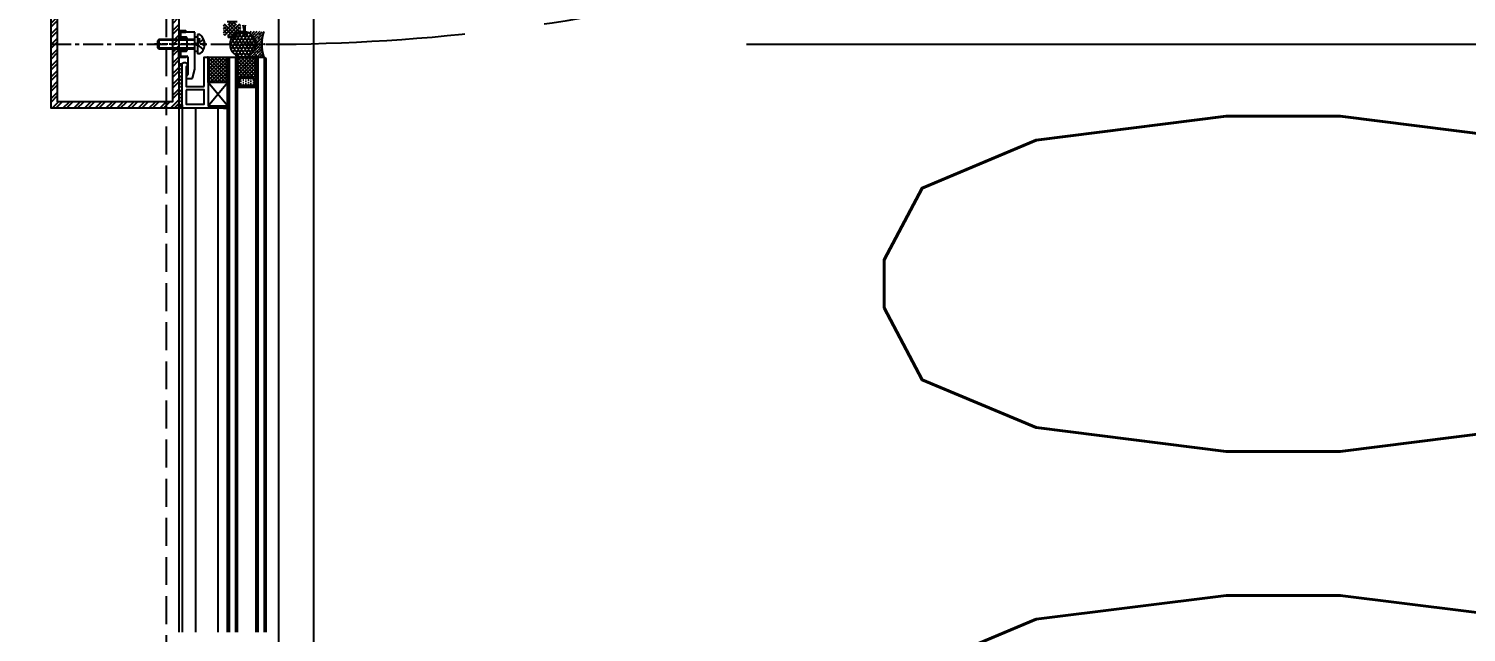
# Model space of a CAD drawing. Extents: x 220580 to 2027826, y -309201 to 71987.
# Drawn here: x 1041956 to 1042856, y -177145 to -176767 of the extents above; entities that cross this region are included whole.
import ezdxf
from ezdxf.enums import TextEntityAlignment as Align

# ---------------------------------------------------------------- set-up
doc = ezdxf.new("R2010")
doc.units = 0
for name, pattern in [('AUSGEZOGEN', [0]), ('CENTER', [2, 1.25, -0.25, 0.25, -0.25]), ('DASHED', [0.75, 0.5, -0.25]), ('ZN-CENTER', [2, 1.25, -0.25, 0.25, -0.25]), ('ZN-DASH', [0.35, 0.25, -0.1])]:
    doc.linetypes.add(name, pattern=pattern)
for name, color, linetype in [('!ZN1-填充-8', 8, 'Continuous'), ('!ZN1-标注-173', 173, 'Continuous'), ('!ZN3-玻璃幕墙-4', 4, 'Continuous'), ('!ZN4-辅助材料-1', 1, 'Continuous'), ('!ZN4-配件-11', 11, 'Continuous'), ('!ZN5-钢材投影-40', 40, 'Continuous'), ('!ZN5-铝材投影-112', 112, 'Continuous'), ('!ZN5-铝材断面-6', 6, 'Continuous'), ('!ZN6-虚线-8', 8, 'ZN-DASH'), ('2钢材断面', 2, 'Continuous'), ('4玻璃幕墙', 4, 'Continuous'), ('A_Hatch', 8, 'Continuous'), ('DIM', 173, 'Continuous'), ('ZX', 240, 'CENTER'), ('型材截面颜色', 253, 'Continuous')]:
    doc.layers.add(name, color=color, linetype=linetype)
for name, color, linetype, lineweight in [('0CABR-填充', 8, 'Continuous', 5), ('0CABR-密封材料、垫片', 195, 'Continuous', 9), ('0填充', 8, 'Continuous', 13)]:
    doc.layers.add(name, color=color, linetype=linetype, lineweight=lineweight)
doc.styles.add('DHTEXT-1', font='ROMANS.shx', dxfattribs={"width": 0.7, "bigfont": 'CHINESE.shx'})
doc.dimstyles.new('ZN200', dxfattribs={"dimscale": 200, "dimtxt": 2.5, "dimasz": 1.5, "dimexe": 1, "dimexo": 2, "dimgap": 0.9, "dimtad": 1, "dimdec": 0, "dimdsep": 46, "dimtxsty": 'DHTEXT-1', "dimblk": 'ARCHTICK', "dimcen": 2.5, "dimclrd": 173, "dimclre": 173, "dimclrt": 7, "dimazin": 2, "dimtfac": 1, "dimtdec": 0, "dimtix": 1, "dimtmove": 2, "dimatfit": 3, "dimfxl": 0, "dimtolj": 1, "dimtzin": 0, "dimarcsym": 0})

# ---------------------------------------------------------------- blocks, each defined once
blk = doc.blocks.new('*U390')
at = {"layer": '!ZN3-玻璃幕墙-4', "color": 7, "linetype": 'ZN-DASH', "ltscale": 500}
blk.add_lwpolyline([(0, 0, 0.06325422392991736), (300, 38.10499613777574), (0, 1199.999999999998)], format="xyb", dxfattribs=at)
blk = doc.blocks.new('20250822090122')
at = {"layer": 'A_Hatch'}
h = blk.add_hatch(dxfattribs=at)
h.set_pattern_fill('ANSI32', color=256)
h.set_pattern_definition([(45, (-80, -40), (-3.367596045400933, 3.367596045400933), []), (45, (-77.75493500000448, -40), (-3.367596045400933, 3.367596045400933), [])])
h.paths.add_polyline_path([(0, 40), (-80, 40), (-80, -40), (0, -40)])
h.paths.add_polyline_path([(-4, 36), (-4, -36), (-76, -36), (-76, 36)], flags=16)
at = {"layer": '2钢材断面'}
for points in [[(-80, 40), (0, 40), (0, -40), (-80, -40)], [(-76, 36), (-4, 36), (-4, -36), (-76, -36)]]:
    blk.add_lwpolyline(points, close=True, dxfattribs=at)
blk = doc.blocks.new('*U1816')
at = {"layer": '!ZN1-填充-8'}
h = blk.add_hatch(dxfattribs=at)
h.set_pattern_fill('ANSI37', color=256, scale=0.5, style=0)
h.set_pattern_definition([(45, (6, -8.881784197001252e-16), (-1.122532015133644, 1.122532015133644), []), (135, (6, -8.881784197001252e-16), (-1.122532015133644, -1.122532015133644), [])])
h.paths.add_polyline_path([(1.029468876367901e-06, 5.00000102652325), (1.029468876367901e-06, 19.0000010265237), (1.000001029469331, 18.00000102652325), (14.00000102946797, 18.00000102652325), (14.00000102946797, 17.75000102652325), (12.00000102946797, 15.75000102652325), (12.00000102946797, 8.250001026523705), (14.00000102946797, 6.250001026523704), (14.00000102946797, 6.000001026523704), (1.000001029469331, 6.000001026523704)])
h = blk.add_hatch(dxfattribs=at)
h.set_pattern_fill('DOTS', color=8, angle=-1.272221872585407e-14, style=0)
h.set_pattern_definition([(0, (6, -8.881784197001252e-16), (0.7937500000000003, 1.5875), [0, -1.5875])])
h.paths.add_polyline_path([(13.00000246392847, 15.33578673215879), (13.00000246392847, 8.664213388665985), (14.4142185169444, 7.24999733565005), (17.80000246392865, 7.24999733565005), (17.80000246392865, 16.74999733565005), (14.41421306741995, 16.74999733565005)])
for points in [[(18.75000205893684, 17.99999999999977), (14.00000205893684, 17.99999999999977), (14.00000205893684, 17.74999999999977), (18.75000205893684, 17.74999999999977)], [(18.75000205893684, 6.249999999999772), (14.00000205893684, 6.249999999999772), (14.00000205893684, 5.999999999999772), (18.75000205893684, 5.999999999999772)]]:
    blk.add_hatch(color=256, dxfattribs=at).paths.add_polyline_path(points)
for p, q in [((1.029468876367901e-06, 19.00000102946865), (360.0852172122027, 19.00000102947851)), ((2.058937752735802e-06, 22.99999999999977), (360.0852182416716, 23.00000000000965)), ((1.029468876367901e-06, 4.999999091356357), (360.0852172122027, 4.999999091366227)), ((2.058937752735801e-06, 1.000000120825234), (360.0852182416716, 1.000000120835105))]:
    blk.add_line(p, q, dxfattribs=at)
at = {"layer": '!ZN3-玻璃幕墙-4'}
for points in [[(360.0852182416716, 24.00000000000965), (1.000002058937753, 23.99999999999977), (2.058937752735802e-06, 22.99999999999977), (2.058937752735801e-06, 18.99999999999977), (1.000002058937753, 17.99999999999977), (360.0852182416716, 18.00000000000964)], [(360.085218241672, 6.000000000009642), (1.000002058937298, 5.999999999999772), (2.058936843241099e-06, 4.999999999999772), (2.058935933746397e-06, 0.9999999999997726), (1.000002058935479, 0), (360.085218241672, 1.146234587067292e-11)]]:
    blk.add_lwpolyline(points, dxfattribs=at)
at = {"layer": '!ZN4-辅助材料-1'}
for points in [[(1.029468876367901e-06, 5.00000102652325), (1.029468876367901e-06, 19.0000010265237), (1.000001029469331, 18.00000102652325), (14.00000102946797, 18.00000102652325), (14.00000102946797, 17.75000102652325), (12.00000102946797, 15.75000102652325), (12.00000102946797, 8.250001026523705), (12.00000102946797, 8.250001026523705), (14.00000102946797, 6.250001026523704), (14.00000102946797, 6.000001026523704), (1.000001029469331, 6.000001026523704), (1.029468876367901e-06, 5.00000102652325)], [(12.00000205893639, 15.74999993958727), (12.00000205893639, 8.250000060412503), (14.00000205893639, 6.250000060412503), (19.00000205893639, 6.250000060412503), (19.00000205893639, 17.7500000604125), (14.00000205893639, 17.7500000604125)], [(13.00000246392847, 15.33578673215879), (13.00000246392847, 8.664213388665985), (14.4142185169444, 7.24999733565005), (17.80000246392865, 7.24999733565005), (17.80000246392865, 16.74999733565005), (14.41421306741995, 16.74999733565005)], [(18.75000205893684, 17.99999999999977), (14.00000205893684, 17.99999999999977), (14.00000205893684, 17.74999999999977), (18.75000205893684, 17.74999999999977)], [(18.75000205893684, 6.249999999999772), (14.00000205893684, 6.249999999999772), (14.00000205893684, 5.999999999999772), (18.75000205893684, 5.999999999999772)]]:
    blk.add_lwpolyline(points, close=True, dxfattribs=at)
blk.add_lwpolyline([(18.40000141310247, 17.74999853286067), (18.40000141310247, 17.65000006041236), (14.04142182915984, 17.65000006041236), (12.09999785437094, 15.70857608562369), (12.09999785437094, 8.291423709387573), (14.04142303089793, 6.349998532860581), (18.40000205893648, 6.349998532860581), (18.40000205893648, 6.250000060412503), (18.40000205893648, 6.349998532860581)], dxfattribs=at)
at = {"layer": 'Defpoints', "color": 250}
for p in [(2.058935478999048e-06, 24.00000205304695), (1.029468876367901e-06, 17.99999999999977), (1.029468876367901e-06, 5.999999999999772), (2.058935478999047e-06, 0), (12.00000205893639, 6.000001026523704)]:
    blk.add_point(p, dxfattribs=at)
blk = doc.blocks.new('*U610')
at = {"color": 0, "linetype": 'ZN-CENTER', "ltscale": 3}
blk.add_line((-7.149760062439595, 2.968965134506063e-13), (25.2002399375604, 2.456684181638768e-12), dxfattribs=at)
at = {"linetype": 'ByBlock', "ltscale": 10}
for p, q in [((-6.199760062438145, 0.5999999999958163), (-4.999760062433779, 0.5999999999976353)), ((-5.512308570388996, 3.264313849224891), (-1.5997600624396, 0.2324707128979036)), ((-4.999760062433779, 0.5999999999976353), (-4.999760062433779, -0.5999999999994543)), ((-3.099760062443238, 5.999999999999091), (-1.5997600624396, 5.999999999999091)), ((-2.359507198434585, 0.8212005739923881), (-2.359507198434585, -0.8212005739890408)), ((-1.5997600624396, -5.999999999999091), (-1.5997600624396, 5.999999999999091)), ((-1.5997600624396, -4.620044984873882), (-1.5997600624396, 4.620044984872013)), ((-1.5997600624396, 4.620044984872013), (0, 4.620044984872013)), ((0, -9.343636975245317e-13), (-1.5997600624396, 0.5822434348437788)), ((0, 4.620044984872013), (0, -4.620044984873882)), ((2.220446049250313e-16, 3.000000000002645), (22.5002399375644, 3.000000000000339)), ((2.220446049250313e-16, 2.55000000000389), (22.95023993756877, 2.549999999997793)), ((22.50023993756076, -2.999999999986928), (22.50023993755713, 3.000000000014891)), ((22.50023993755713, 3.000000000014891), (23.40023993755858, 2.100000000013436)), ((23.40023993756222, -2.100000000009119), (23.40023993755858, 2.100000000013436)), ((-4.999760062433779, -0.5999999999994543), (-6.200041946336569, -0.6000000000067303)), ((-5.512308570388996, -3.264313849219434), (-1.5997600624396, -0.2324707128950645)), ((-3.0997600624396, -5.999999999999091), (-1.5997600624396, -5.999999999999091)), ((-0.0001236077368957922, -0.834518847842471), (-1.599883670176496, -0.2522754129977578)), ((0, -4.620044984873882), (-1.5997600624396, -4.620044984873882)), ((0, -2.549999999996544), (22.95023993757604, -2.549999999997114)), ((2.220446049250313e-16, -2.999999999997355), (22.50023993756804, -2.999999999999661)), ((22.50023993755713, -3.000000000014213), (23.40023993755858, -2.100000000012757))]:
    blk.add_line(p, q, dxfattribs=at)
for centre, radius, start, end in [((0.6289204536260513, 0.2696463704114649), 6.836666666661672, 123.0516276806388, 177.2303399897559), ((0.6289204536260513, -0.2696463704151029), 6.836666666662514, 182.7696600102441, 236.9483723193611)]:
    blk.add_arc(centre, radius, start, end, dxfattribs=at)
at = {"layer": 'Defpoints', "color": 0, "ltscale": 10, "style": 'DHTEXT-1', "width": 0.7}
blk.add_text('M6', height=1, rotation=90, dxfattribs=at).set_placement((-2.254738332375523, -2.651439335049475), align=Align.CENTER)
blk = doc.blocks.new('16胶缝')
at = {"layer": '!ZN1-填充-8', "ltscale": 0.1}
h = blk.add_hatch(dxfattribs=at)
h.set_pattern_fill('HONEY', color=256, scale=10, style=0)
h.set_pattern_definition([(4.818975183877585e-15, (-19679.56000236233, -11324.37131966545), (1.875, 1.08253175), [1.25, -2.5]), (120, (-19679.56000236233, -11324.37131966545), (-1.874999995903225, 1.082531757095823), [1.249999999999998, -2.499999999999997]), (60.00000000000003, (-19679.56000236233, -11324.37131966545), (4.096775418904741e-09, 2.165063507095822), [-2.499999999999998, 1.249999999999999])])
edge = h.paths.add_edge_path()
edge.add_ellipse((8.000000000182808, 13.40127735032729), major_axis=(-1.852811262691897e-12, -8.148750109612592), ratio=0.9817456533069091, start_angle=0, end_angle=360)
h = blk.add_hatch(dxfattribs=at)
h.set_pattern_fill('ANSI36', color=256, scale=10, style=0)
h.set_pattern_definition([(45.00000000000003, (-19679.575386873, -11324.37131966545), (0.6629126073623883, 2.430679560328756), [3.125, -0.625, 0, -0.625])])
edge = h.paths.add_edge_path()
edge.add_ellipse((8.015384510843433, 13.40127735032729), major_axis=(0.8733517820453444, 8.103544729698486), ratio=0.9813319895029027, start_angle=124.6262873536864, end_angle=247.3977371599691, ccw=False)
edge.add_arc((0.0005942590132690384, 10.19757702908555), 1.197577176534192, 269.97156881858757, 324.48671338471985, ccw=False)
edge.add_line((1.455191522836685e-11, 8.999999999992724), (1.091393642127514e-11, -1.818989403545856e-12))
edge.add_arc((8.000000000015461, -24.92179927315374), 26.17434008740905, 432.2031562990745, 467.7968437009381, ccw=False)
edge.add_line((16.00000000001455, 0), (16.00000000001091, 9.000000000003638))
edge.add_arc((16.00645417175474, 10.22705133927502), 1.227068313314542, 216.5905572920867, 269.6986325029304, ccw=False)
at = {"layer": '!ZN4-辅助材料-1', "color": 1, "ltscale": 0.1}
blk.add_arc((8.000000000014552, -24.92179927313555), 26.17434008739207, 72.20315629866607, 107.7968437013339, dxfattribs=at)
blk.add_ellipse((8.000000000182808, 13.40127735032729), major_axis=(-1.852811262691897e-12, -8.148750109612592), ratio=0.9817456533069091, dxfattribs=at)
blk.add_point((8.000000000014552, 7.275957614183426e-12), dxfattribs=at)
blk = doc.blocks.new('胶缝断面')
at = {"color": 7, "ltscale": 0.1, "extrusion": (0, 0, -1), "zscale": -1, "rotation": 180}
blk.add_blockref('16胶缝', (8, 5.456968210637569e-12), dxfattribs=at)
blk = doc.blocks.new('20240131155736')
at = {"layer": '!ZN1-填充-8'}
h = blk.add_hatch(dxfattribs=at)
h.set_pattern_fill('ANSI36', color=256, scale=0.5, angle=270, style=0)
h.set_pattern_definition([(315, (4155.516182055328, -11794.82250172619), (1.543481520808761, -0.4209495056751171), [1.984375, -0.396875, 0, -0.396875])])
h.paths.add_polyline_path([(-0.7497986001617392, 0.7500036128367356), (-0.7497986001617392, -0.7500036128367356), (1.250202532093681, -0.7500036128367356), (1.250202532093681, 0.7500036128367356)])
at = {"layer": '!ZN4-辅助材料-1', "linetype": 'AUSGEZOGEN'}
blk.add_line((-1.250202532108233, 0.749996387068677), (1.250202532108233, 0.7500036128367356), dxfattribs=at)
blk = doc.blocks.new('20240131160147')
at = {"layer": '!ZN5-铝材断面-6'}
blk.add_lwpolyline([(-3.359996820086963, 1.24972521692689), (-3.360017300714389, 19.749725232934), (-0.8600173007143894, 19.749725232934), (-0.8599968200869625, -10.750274787526), (9.139988671027822, -10.75027476862306), (9.139988671027822, -12.25027476862306), (-17.2600001134706, -12.25027476875402), (-17.2600001134706, 15.24972523121687, -0.414213562373095), (-16.2600001134706, 16.24972523121687), (-15.06000012539153, 16.24972523121687, -0.414213562373095), (-14.06000012539153, 15.24972523121687), (-14.06000012539153, 13.74972523121687), (-14.2600001134706, 13.74972523121687, 0.414213562373095), (-14.7600001134706, 13.24972523121687), (-14.7600001134706, 1.249725235698861)], format="xyb", close=True, dxfattribs=at)
blk.add_lwpolyline([(-14.7600001134706, -0.7502747643011389), (-14.7600001134706, -9.750274768754025), (-3.359996820086963, -9.750274787525996), (-3.359996820086963, -0.7502747830731096)], close=True, dxfattribs=at)
at = {"layer": '!ZN1-填充-8', "ltscale": 50, "xscale": -1, "rotation": 180}
blk.add_blockref('20240131155736', (9.889797354408074, -11.50027115578996), dxfattribs=at)
blk = doc.blocks.new('20250822102610', base_point=(-89164.55327459493, -87453.63117898782))
at = {"layer": '!ZN1-填充-8'}
h = blk.add_hatch(dxfattribs=at)
h.set_pattern_fill('ANSI37', color=256, angle=-1.272221872585407e-14, style=0)
h.set_pattern_definition([(44.99999999999999, (0, 0), (-1.122532015133644, 1.122532015133644), []), (135, (0, 0), (-1.122532015133644, -1.122532015133644), [])])
edge = h.paths.add_edge_path()
edge.add_line((-89165.05327484866, -87423.13117512563), (-89151.55327484867, -87423.13118085341))
edge.add_line((-89151.55327484867, -87423.13118085341), (-89152.55327484867, -87424.13118000627))
edge.add_line((-89152.55327484867, -87424.13118000627), (-89152.55327484867, -87439.13118438769))
edge.add_line((-89152.55327484867, -87439.13118438769), (-89164.55327484867, -87439.13117682973))
edge.add_line((-89164.55327484867, -87439.13117682973), (-89164.55327484867, -87423.63117784967))
edge.add_arc((-89165.05327484867, -87423.63117512563), 0.5000000000074204, 359.9996878473482, 449.9999999983324)
at = {"layer": '!ZN1-填充-8', "ltscale": 100}
for p, q in [((-89152.5532746931, -87453.63117898782), (-89164.55327484867, -87439.13117682973)), ((-89164.55327459493, -87453.63117898782), (-89152.55327484867, -87439.13118438756))]:
    blk.add_line(p, q, dxfattribs=at)
at = {"layer": '!ZN4-辅助材料-1', "linetype": 'AUSGEZOGEN'}
blk.add_lwpolyline([(-89165.05327484866, -87423.13117512563), (-89151.55327484867, -87423.13118085341), (-89152.55327484867, -87424.13118000627), (-89152.55327484867, -87439.13118438769), (-89164.55327484867, -87439.13117682973), (-89164.55327484867, -87423.63117784967, 0.4142151580810171), (-89165.05327484866, -87423.13117512563), (-89165.05327484866, -87423.13117512563)], format="xyb", dxfattribs=at)
blk.add_lwpolyline([(-89152.55327484867, -87439.13118438768), (-89164.55327467559, -87439.13117716176), (-89164.55327469764, -87442.13117353823)], dxfattribs=at)
blk.add_lwpolyline([(-89164.55327459965, -87439.13117716176), (-89164.55327459493, -87453.63117898782), (-89152.5532746931, -87453.63117898782), (-89152.55327469783, -87439.13117716176)], close=True, dxfattribs=at)
blk = doc.blocks.new('20250822103338', base_point=(-89182.55327602196, -87455.13117897836))
at = {"layer": '0填充'}
h = blk.add_hatch(dxfattribs=at)
h.set_pattern_fill('ANSI38', color=256, angle=360, style=0)
h.set_pattern_definition([(45, (0, 0), (-1.122532015133644, 1.122532015133644), []), (134.9999999999999, (0, 0), (-3.367596045400932, 1.122532015133645), [3.96875, -2.38125])])
h.paths.add_polyline_path([(-89182.553276022, -87453.13117897836), (-89180.55327602198, -87453.13117897836), (-89180.55327602211, -87427.6311789784), (-89182.55327602211, -87427.6311789784)])
at = {"layer": '型材截面颜色', "ltscale": 60}
h = blk.add_hatch(dxfattribs=at)
h.set_pattern_fill('ANSI36', color=256, scale=0.3, angle=90.00000000000001)
h.set_pattern_definition([(135, (0, 0), (-0.9260889124852567, 0.2525697034050699), [1.190625, -0.238125, 0, -0.238125])])
h.paths.add_polyline_path([(-89182.55327602196, -87455.13117898106), (-89182.55327602196, -87453.13104161006), (-89180.55326710995, -87453.1311102956), (-89180.55326710995, -87455.13124766659)])
at = {"layer": '!ZN4-辅助材料-1'}
for points in [[(-89180.55327602195, -87427.6311789784), (-89182.55327602195, -87427.6311789784), (-89182.55327602196, -87453.13117897836), (-89180.55327602196, -87453.13117897836)], [(-89182.55327602196, -87455.13117897836), (-89182.55327602196, -87453.13104160737), (-89180.55326570052, -87453.13103338321), (-89180.55326570052, -87455.1311707542)]]:
    blk.add_lwpolyline(points, close=True, dxfattribs=at)
at = {"layer": '0CABR-密封材料、垫片'}
blk.add_lwpolyline([(-89180.55327602195, -87427.6311789784), (-89182.55327602195, -87427.6311789784), (-89182.55327602196, -87455.13117897836), (-89180.55327602196, -87455.13117897836)], close=True, dxfattribs=at)
blk = doc.blocks.new('20250822103828')
at = {"layer": '!ZN4-辅助材料-1', "ltscale": 100}
for name, p in [('20250822103338', (0, 0)), ('20250822102610', (18.40000010126096, 1.499999990541255))]:
    blk.add_blockref(name, p, dxfattribs=at)
at = {"layer": '!ZN6-虚线-8', "ltscale": 50}
blk.add_blockref('20240131160147', (19.26000011348515, 12.25027476875402), dxfattribs=at)
blk = doc.blocks.new('20250828094859', base_point=(-112732.7450166754, -32047.51196832285))
at = {"layer": '!ZN1-填充-8'}
h = blk.add_hatch(dxfattribs=at)
h.set_pattern_fill('ANSI37', color=8, angle=90.00000000000001)
h.set_pattern_definition([(135, (0, 0), (-1.122532015133644, -1.122532015133644), []), (225, (0, 0), (1.122532015133644, -1.122532015133644), [])])
h.paths.add_polyline_path([(-112703.1607797071, -32075.37105796087, 0.4693412598177767), (-112703.7907325481, -32074.92960437454, 0.4772616551268979), (-112704.7577913438, -32075.71196705185), (-112704.7577913438, -32080.97196705174, 0.4770910882801007), (-112703.7911673557, -32081.75442244772, 0.4719103256772501), (-112703.1612024632, -32081.30833068817, -0.9297347899613067), (-112701.9643802245, -32081.30833068817, 0.3930506007189793), (-112701.4657042917, -32081.77196705181), (-112697.279878396, -32081.77196705181, 0.3930506007153051), (-112696.7812024632, -32081.30833068816, -0.9297347899464696), (-112695.5843802245, -32081.30833068816, 0.4719103256673575), (-112694.9544153319, -32081.75442244773, 0.4770910882785173), (-112693.9877913438, -32080.97196705175), (-112693.9877913438, -32075.7119670518, 0.4772616551345985), (-112694.9548501395, -32074.92960437454, 0.469341259815262), (-112695.5848029805, -32075.3710579609, -0.9598614526605848), (-112696.7827913438, -32075.32196705183), (-112696.7827913438, -32074.01196705181, -0.4142135623805389), (-112696.2827913438, -32073.5119670518), (-112702.4627913438, -32073.51196705182, -0.4142135623737843), (-112701.9627913438, -32074.01196705181), (-112701.9627913438, -32075.3219670518, -0.9598614526833716)])
at = {"layer": '!ZN1-填充-8', "ltscale": 15}
for p, q in [((-112735.0949772261, -32033.01196832288), (-112771.3450042032, -32041.01196832288)), ((-112735.0949772261, -32041.51196832288), (-112771.3450042032, -32033.01196832323)), ((-112735.0949772261, -32035.0119724377), (-112735.0949772261, -32041.51196832288))]:
    blk.add_line(p, q, dxfattribs=at)
at = {"layer": '!ZN1-填充-8', "linetype": 'DASHED', "ltscale": 4}
for p, q in [((-112701.9635151577, -32082.4244670518), (-112696.78206753, -32082.4244670518)), ((-112701.9635151577, -32083.01196705181), (-112696.78206753, -32083.01196705181))]:
    blk.add_line(p, q, dxfattribs=at)
at = {"layer": '!ZN1-填充-8', "color": 8, "ltscale": 50}
for p, q in [((-112691.2005421576, -32075.51196832494), (-112692.4005421576, -32082.0119670515)), ((-112691.2005421576, -32082.0119670515), (-112692.4005421576, -32075.51196832494))]:
    blk.add_line(p, q, dxfattribs=at)
at = {"layer": '!ZN1-填充-8', "linetype": 'DASHED', "ltscale": 4}
for points in [[(-112701.9635151577, -32081.3187039933), (-112701.9635151577, -32083.51196705181)], [(-112696.78206753, -32081.31870399328), (-112696.78206753, -32083.51196705181)]]:
    blk.add_lwpolyline(points, dxfattribs=at)
at = {"layer": '!ZN4-辅助材料-1', "ltscale": 15}
for p, q in [((-112696.2827913438, -32073.5119670518), (-112702.4627913438, -32073.51196705182)), ((-112691.2005421576, -32081.0119670515), (-112691.2005421576, -32076.51196832494))]:
    blk.add_line(p, q, dxfattribs=at)
blk = doc.blocks.new('20200306093546', base_point=(29869.44451845904, 42689.60230079947))
at = {"layer": '!ZN1-填充-8'}
h = blk.add_hatch(dxfattribs=at)
h.set_pattern_fill('ANSI36', color=256, angle=-270, style=0)
h.set_pattern_definition([(135, (29867.4444736498, 42689.10230079959), (-3.086963041617522, 0.8418990113502317), [3.96875, -0.79375, 0, -0.79375])])
edge = h.paths.add_edge_path()
edge.add_line((29867.4444736498, 42689.10230079959), (29867.44447369179, 42693.60231268449))
edge.add_arc((29867.9444736498, 42689.10230079959), 0.5, 90, 179.9999995806171, ccw=False)
edge.add_line((29867.9444736498, 42689.60230079959), (29870.9444736498, 42689.60230079959))
edge.add_arc((29870.9444736498, 42690.10230079959), 0.5, 270, 360)
edge.add_line((29871.4444736498, 42690.10230079959), (29871.4444736498, 42693.10230079959))
edge.add_arc((29871.94448594884, 42693.10228850055), 0.500012299189907, 89.99859066865429, 179.9985906686543, ccw=False)
edge.add_arc((29868.26590862396, -498209.810069502), 540903.4123828103, 89.99961034399236, 90.00008701138444)
at = {"layer": '!ZN4-辅助材料-1', "ltscale": 15}
blk.add_arc((29868.26595343297, -498209.8100695022), 540903.4123828103, 89.99961034399234, 90.00008701138442, dxfattribs=at)
blk = doc.blocks.new('A$C127fa938')
at = {"layer": '!ZN1-标注-173', "ltscale": 15, "rotation": 90}
blk.add_blockref('20200306093546', (-31.00000000005821, 1.99999999996362), dxfattribs=at)
at = {"layer": '!ZN5-铝材断面-6', "ltscale": 50}
blk.add_blockref('20250828094859', (5.600008564520977, 0), dxfattribs=at)
blk = doc.blocks.new('20250828093013')
at = {"layer": '!ZN5-铝材投影-112'}
for p, q in [((1.455191522836685e-11, 3.637978807091713e-12), (-8.499999999869033, 1.455191522836685e-11)), ((-1.01863406598568e-10, -6.999999999985448), (0, 0)), ((-8.999999999869033, -0.4999999999854481), (-8.999999999869033, -2.499999999985448)), ((-8.499999999869033, -2.999999999985448), (-5.499999999869033, -2.999999999985448)), ((-4.999999999869033, -3.499999999985448), (-5.000000000101863, -11.49999999998545)), ((-4.999999999869033, -3.499999999985448), (-4.999999999869033, -3.499999999985448)), ((-0.5000000001018634, -7.499999999985448), (-1.01863406598568e-10, -6.999999999985448)), ((-1.01863406598568e-10, -7.999999999985448), (-0.5000000001018634, -7.499999999985448)), ((-1.01863406598568e-10, -22.99999999998545), (-1.01863406598568e-10, -7.999999999985448)), ((-8.999999999869033, -12.49999999998545), (-8.999999999869033, -14.49999999998545)), ((-5.499999999869033, -11.99999999998545), (-8.499999999869033, -11.99999999998545)), ((-8.499999999869033, -14.99999999998545), (-4.999999999577994, -14.99999999998181)), ((-4.499999999577994, -15.49999999998181), (-4.499999999577994, -26.49999999998181)), ((-1.508395735509112, -28.6294095225021), (-1.01863406598568e-10, -22.99999999998545)), ((-5.499999999577994, -27.49999999998181), (-5.499999999577994, -28.99999999998181)), ((-5.499999999577994, -28.99999999998181), (-1.991358648621826, -28.99999999998545))]:
    blk.add_line(p, q, dxfattribs=at)
for centre, radius, start, end in [((-8.499999999869033, -0.4999999999854481), 0.5, 90, 180), ((-8.499999999869033, -2.499999999985448), 0.5, 180, 270), ((-5.499999999869033, -3.499999999989086), 0.500000000003638, 4.168816632087861e-10, 90), ((-8.499999999869033, -12.49999999998545), 0.5, 90, 180), ((-8.499999999869033, -14.49999999998545), 0.5, 180, 270), ((-5.499999999985448, -11.50000000009823), 0.4999999998835847, 270.0000000133402, 1.292333155947237e-08), ((-4.999999999577994, -15.49999999998181), 0.5, 0, 90), ((-4.999999999577994, -27.49999999998181), 0.5, 90, 180), ((-4.999999999577994, -26.49999999998181), 0.5, 270, 0), ((-1.991358648665482, -28.49999999998909), 0.499999999996362, 270.0000000050026, 345.0000000045844)]:
    blk.add_arc(centre, radius, start, end, dxfattribs=at)
blk = doc.blocks.new('_ArchTick')
at = {"color": 0, "linetype": 'ByBlock', "const_width": 0.4}
blk.add_lwpolyline([(-0.5, -0.5), (0.5, 0.5)], dxfattribs=at)
blk = doc.blocks.new('*D1158')
at = {"layer": 'Defpoints', "color": 0, "ltscale": 2000, "transparency": 16777216}
for p in [(1042132.404167852, -175576.4261415169), (1043171.794693128, -175576.4261415169), (1042005.679682469, -176776.4261415169)]:
    blk.add_point(p, dxfattribs=at)
at = {"layer": 'DIM', "color": 173, "linetype": 'ByBlock', "lineweight": -2, "ltscale": 2000, "transparency": 16777216}
for p, q in [((1043171.794693128, -175576.4261415169), (1043171.794693128, -175276.4261415169)), ((1042532.404167852, -175576.4261415169), (1043371.794693128, -175576.4261415169)), ((1043171.794693128, -176776.4261415169), (1043171.794693128, -175576.4261415169)), ((1042405.679682469, -176776.4261415169), (1043371.794693128, -176776.4261415169)), ((1043171.794693128, -176776.4261415169), (1043171.794693128, -177076.4261415169))]:
    blk.add_line(p, q, dxfattribs=at)
at = {"layer": 'DIM', "color": 173, "lineweight": -2, "ltscale": 2000, "transparency": 16777216, "xscale": 300, "yscale": 300, "zscale": 300}
for p, rotation in [((1043171.794693128, -175576.4261415169), 270), ((1043171.794693128, -176776.4261415169), 90)]:
    blk.add_blockref('_ArchTick', p, dxfattribs=dict(at, rotation=rotation))
at = {"layer": 'DIM', "color": 7, "ltscale": 2000, "transparency": 16777216, "insert": (1042741.794693128, -176176.4261415171), "char_height": 500, "attachment_point": 5, "rotation": 90, "style": 'DHTEXT-1'}
blk.add_mtext('\\A1;1200', dxfattribs=at)
blk = doc.blocks.new('*D1159')
at = {"layer": 'Defpoints', "color": 0, "ltscale": 2000, "transparency": 16777216}
for p in [(1042005.679682469, -176776.4261415169), (1043171.794693128, -176776.4261415169), (1042259.128653235, -177676.4261404328)]:
    blk.add_point(p, dxfattribs=at)
at = {"layer": 'DIM', "color": 173, "linetype": 'ByBlock', "lineweight": -2, "ltscale": 2000, "transparency": 16777216}
for p, q in [((1043171.794693128, -176776.4261415169), (1043171.794693128, -176476.4261415169)), ((1042405.679682469, -176776.4261415169), (1043371.794693128, -176776.4261415169)), ((1043171.794693128, -177676.4261404328), (1043171.794693128, -176776.4261415169)), ((1042659.128653235, -177676.4261404328), (1043371.794693128, -177676.4261404328)), ((1043171.794693128, -177676.4261404328), (1043171.794693128, -177976.4261404328))]:
    blk.add_line(p, q, dxfattribs=at)
at = {"layer": 'DIM', "color": 173, "lineweight": -2, "ltscale": 2000, "transparency": 16777216, "xscale": 300, "yscale": 300, "zscale": 300}
for p, rotation in [((1043171.794693128, -176776.4261415169), 270), ((1043171.794693128, -177676.4261404328), 90)]:
    blk.add_blockref('_ArchTick', p, dxfattribs=dict(at, rotation=rotation))
at = {"layer": 'DIM', "color": 7, "ltscale": 2000, "transparency": 16777216, "insert": (1042741.794693128, -177226.4261409751), "char_height": 500, "attachment_point": 5, "rotation": 90, "style": 'DHTEXT-1'}
blk.add_mtext('\\A1;900', dxfattribs=at)

msp = doc.modelspace()

# ---------------------------------------------------------------- hatches: boundary and pattern name
at = {"layer": '0CABR-填充'}
h = msp.add_hatch(dxfattribs=at)
h.set_pattern_fill('ANSI38', color=256, scale=0.3, angle=90.00000000000001)
h.set_pattern_definition([(135, (1042729.341440047, -188262.8800827116), (-0.6735192090801863, -0.6735192090801866), []), (225, (1042729.341440047, -188262.8800827116), (-0.6735192090801858, -2.02055762724056), [2.38125, -1.42875])])
h.paths.add_polyline_path([(1042054.508362178, -176772.7261415169), (1042054.508362178, -176771.9261415166), (1042051.208362178, -176771.9261415169), (1042051.208362178, -176768.9261415169), (1042054.508362178, -176768.9261415169), (1042054.508362178, -176768.1261415168), (1042050.208362178, -176768.1261415168), (1042050.208362178, -176772.7261415169)])
h = msp.add_hatch(dxfattribs=at)
h.set_pattern_fill('ANSI38', color=256, scale=0.3, angle=90)
h.set_pattern_definition([(135, (1042729.341440047, -188262.8800827116), (-0.6735192090801865, -0.6735192090801864), []), (225, (1042729.341440047, -188262.8800827116), (-0.6735192090801867, -2.020557627240559), [2.38125, -1.42875])])
h.paths.add_polyline_path([(1042054.508362178, -176772.7261415169), (1042054.508362178, -176771.9261415166), (1042051.208362178, -176771.9261415169), (1042051.208362178, -176768.9261415169), (1042054.508362178, -176768.9261415169), (1042054.508362178, -176768.1261415168), (1042050.208362178, -176768.1261415168), (1042050.208362178, -176772.7261415169)])
h = msp.add_hatch(dxfattribs=at)
h.set_pattern_fill('ANSI38', color=256, scale=0.3, angle=90.00000000000001)
h.set_pattern_definition([(135, (1042729.341440047, -188274.8800827116), (-0.6735192090801863, -0.6735192090801866), []), (225, (1042729.341440047, -188274.8800827116), (-0.6735192090801858, -2.02055762724056), [2.38125, -1.42875])])
h.paths.add_polyline_path([(1042054.508362178, -176784.7261415169), (1042054.508362178, -176783.9261415166), (1042051.208362177, -176783.9261415169), (1042051.208362178, -176780.9261415169), (1042054.508362178, -176780.9261415169), (1042054.508362178, -176780.1261415168), (1042050.208362178, -176780.1261415168), (1042050.208362177, -176784.7261415169)])
h = msp.add_hatch(dxfattribs=at)
h.set_pattern_fill('ANSI38', color=256, scale=0.3, angle=90)
h.set_pattern_definition([(135, (1042729.341440047, -188274.8800827116), (-0.6735192090801865, -0.6735192090801864), []), (225, (1042729.341440047, -188274.8800827116), (-0.6735192090801867, -2.020557627240559), [2.38125, -1.42875])])
h.paths.add_polyline_path([(1042054.508362178, -176784.7261415169), (1042054.508362178, -176783.9261415166), (1042051.208362178, -176783.9261415169), (1042051.208362178, -176780.9261415169), (1042054.508362178, -176780.9261415169), (1042054.508362178, -176780.1261415168), (1042050.208362178, -176780.1261415168), (1042050.208362178, -176784.7261415169)])

# ---------------------------------------------------------------- linework, layer by layer
at = {"layer": '!ZN4-辅助材料-1'}
for points in [[(1042054.508362178, -176772.7261415169), (1042054.508362178, -176771.9261415166), (1042051.208362178, -176771.9261415169), (1042051.208362178, -176768.9261415169), (1042054.508362178, -176768.9261415169), (1042054.508362178, -176768.1261415168), (1042050.208362178, -176768.1261415168), (1042050.208362178, -176772.7261415169), (1042054.508362178, -176772.7261415169)], [(1042054.508362178, -176780.126141517), (1042054.508362178, -176780.9261415171), (1042051.208362178, -176780.9261415171), (1042051.208362178, -176783.9261415169), (1042054.508362178, -176783.9261415171), (1042054.508362178, -176784.7261415169), (1042050.208362178, -176784.7261415169), (1042050.208362178, -176780.1261415168), (1042054.508362178, -176780.126141517)]]:
    msp.add_lwpolyline(points, dxfattribs=at)
at = {"layer": '!ZN5-钢材投影-40', "ltscale": 0.3}
msp.add_line((1042050.208362178, -176238.9261519574), (1042050.208362178, -177144.5113587275), dxfattribs=at)
at = {"layer": '!ZN5-铝材投影-112'}
for p, q in [((1042112.608359292, -176288.9261508684), (1042112.608359292, -177194.5113576385)), ((1042134.608362223, -176288.9261508684), (1042134.608362223, -177194.5113576385)), ((1042052.206656127, -176816.4261415168), (1042052.206656127, -177144.5113587275)), ((1042060.706627261, -176816.4261415168), (1042060.706627261, -177144.5113587275)), ((1042074.608346325, -176816.4261415168), (1042074.608346325, -177144.5113587275))]:
    msp.add_line(p, q, dxfattribs=at)
at = {"layer": '!ZN6-虚线-8', "color": 8, "linetype": 'ZN-DASH', "ltscale": 70}
msp.add_line((1042042.208362178, -176288.9261508684), (1042042.208362178, -177194.5113576385), dxfattribs=at)
at = {"layer": '0CABR-密封材料、垫片'}
for points in [[(1042054.508362178, -176772.7261415169), (1042054.508362178, -176771.9261415166), (1042051.208362178, -176771.9261415169), (1042051.208362178, -176768.9261415169), (1042054.508362178, -176768.9261415169), (1042054.508362178, -176768.1261415168), (1042050.208362178, -176768.1261415168), (1042050.208362178, -176772.7261415169), (1042054.508362178, -176772.7261415169)], [(1042054.508362178, -176780.126141517), (1042054.508362178, -176780.9261415171), (1042051.208362178, -176780.9261415171), (1042051.208362178, -176783.9261415169), (1042054.508362178, -176783.9261415171), (1042054.508362178, -176784.7261415169), (1042050.208362178, -176784.7261415169), (1042050.208362178, -176780.1261415168), (1042054.508362178, -176780.126141517)]]:
    msp.add_lwpolyline(points, dxfattribs=at)
at = {"layer": 'ZX', "ltscale": 10}
msp.add_line((1041970.208362178, -176776.4261415168), (1042104.608362178, -176776.4261415168), dxfattribs=at)

# ---------------------------------------------------------------- block references
at = {"layer": '!ZN3-玻璃幕墙-4', "xscale": -1, "rotation": 90}
msp.add_blockref('*U1816', (1042104.608362178, -176784.4261404858), dxfattribs=at)
at = {"layer": '!ZN4-辅助材料-1', "rotation": 270}
msp.add_blockref('胶缝断面', (1042103.608362057, -176776.426141396), dxfattribs=at)
at = {"layer": '!ZN4-辅助材料-1', "ltscale": 100}
msp.add_blockref('20250822103828', (1042050.208362178, -176816.4261415168), dxfattribs=at)
at = {"layer": '!ZN4-配件-11', "color": 1, "rotation": 180}
msp.add_blockref('*U610', (1042060.208362178, -176776.4261415153), dxfattribs=at)
at = {"layer": '!ZN5-铝材投影-112', "ltscale": 50}
msp.add_blockref('20250828093013', (1042060.208362178, -176768.9261415169), dxfattribs=at)
at = {"layer": '!ZN5-铝材断面-6', "ltscale": 100}
msp.add_blockref('20250822090122', (1042050.208362178, -176776.4261415168), dxfattribs=at)
at = {"ltscale": 500}
msp.add_blockref('*U390', (1042104.599466357, -176776.4261436856), dxfattribs=at)
at = {"layer": '4玻璃幕墙', "ltscale": 50}
msp.add_blockref('A$C127fa938', (1042044.608353613, -176736.4261415168), dxfattribs=at)

# ---------------------------------------------------------------- dimensions: what is measured, and where the dimension line sits
at = {"layer": 'DIM', "ltscale": 2000}
for base, p1, p2, picture, middle in [((1043171.794693128, -175576.4261415169), (1042005.679682468, -176776.4261415168), (1042132.404167851, -175576.4261415168), '*D1158', (1042741.794693128, -176176.4261415171)), ((1043171.794693128, -176776.4261415169), (1042259.128653235, -177676.4261404328), (1042005.679682468, -176776.4261415168), '*D1159', (1042741.794693128, -177226.4261409751))]:
    dim = msp.add_linear_dim(base=base, p1=p1, p2=p2, angle=90, dimstyle='ZN200', dxfattribs=at)
    dim.commit()
    dim.dimension.update_dxf_attribs({"geometry": picture, "text_midpoint": middle})

doc.saveas('drawing.dxf')
